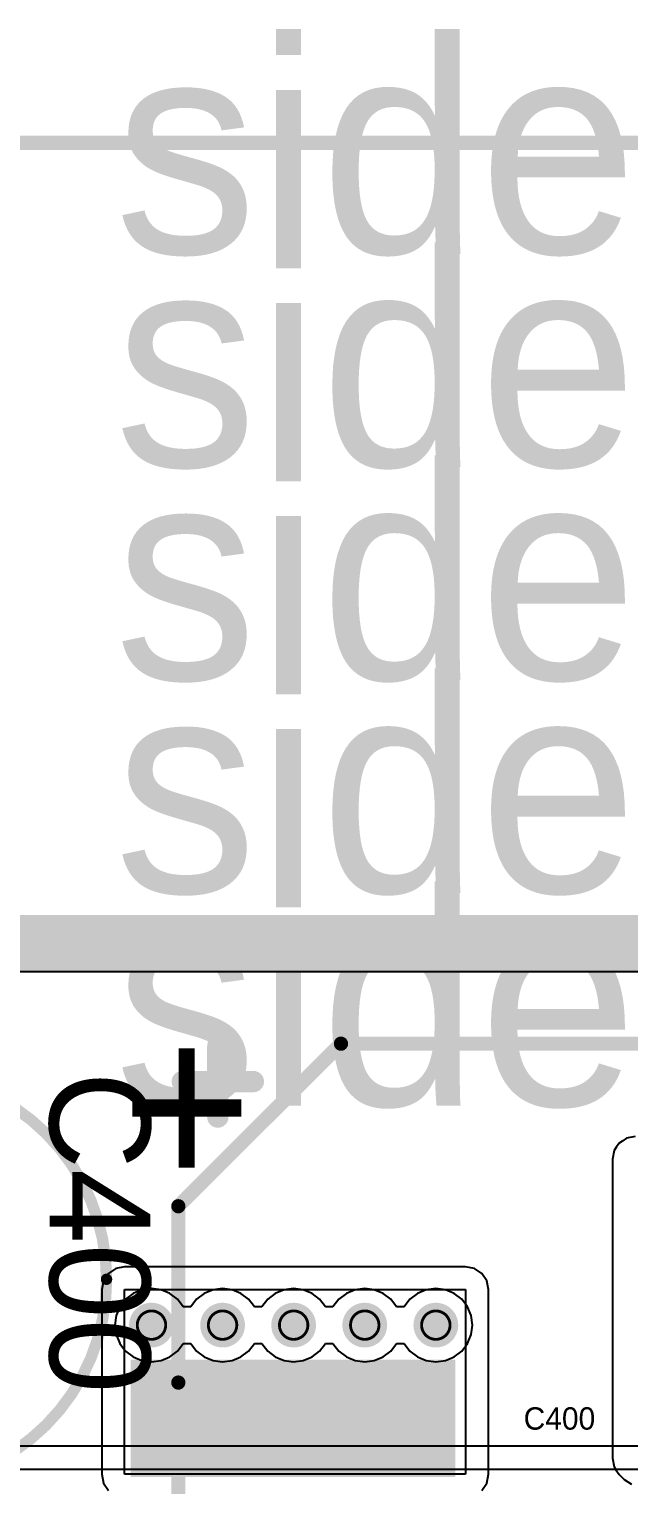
# Model space of a CAD drawing. Header units: millimetres. Extents: x 5 to 399, y 5 to 287.
# Drawn here: x 174.15 to 184.86, y 172.67 to 198.7 of the extents above; entities that cross this region are included whole.
import ezdxf

# ---------------------------------------------------------------- set-up
doc = ezdxf.new("R2010")
doc.units = ezdxf.units.MM
for name, color, linetype in [('BottomLayer', 5, 'Continuous'), ('DrillDrawing', 1, 'Continuous'), ('DrillGuide', 244, 'Continuous'), ('KeepOutLayer', 6, 'Continuous'), ('Mechanical2', 216, 'Continuous'), ('Mechanical3', 76, 'Continuous'), ('Mechanical4', 56, 'Continuous'), ('Mechanical7', 56, 'Continuous'), ('MidLayer1', 16, 'Continuous'), ('MidLayer2', 76, 'Continuous'), ('MultiLayer', 9, 'Continuous'), ('TopLayer', 1, 'Continuous'), ('TopOverlay', 2, 'Continuous'), ('TopPaste', 8, 'Continuous'), ('TopSolder', 216, 'Continuous'), ('ViaHoleLayer', 16, 'Continuous')]:
    doc.layers.add(name, color=color, linetype=linetype)

# ---------------------------------------------------------------- blocks, each defined once
blk = doc.blocks.new('SMD_CAP_PANASONIC_H13_72')
at = {"layer": 'TopLayer'}
for points in [[(-7.7, -1), (-2, -1), (-7.7, 1), (-2, 1)], [(2, -1), (7.7, -1), (2, 1), (7.7, 1)]]:
    blk.add_solid(points, dxfattribs=at)
at = {"layer": 'TopOverlay'}
for points, const_width in [([(-6.833, 6.7), (-6.833, -6.7)], 0.254), ([(4.044, 6.7), (-6.833, 6.7)], 0.254), ([(6.9, 3.844), (4.044, 6.7)], 0.254), ([(6.9, 3.844), (6.9, -0.64)], 0.254), ([(6.9, -0.64), (6.9, -3.793)], 0.254), ([(6.9, -3.793), (3.993, -6.7)], 0.254), ([(6.194, -5.387), (6.194, -6.657)], 0.381), ([(6.829, -6.022), (5.559, -6.022)], 0.381), ([(3.993, -6.7), (-6.833, -6.7)], 0.254)]:
    blk.add_lwpolyline(points, dxfattribs=dict(at, const_width=const_width))
for points, const_width in [([(-6.896, 6.7, 1), (-6.769, 6.7, 1)], 0.127), ([(-6.896, 6.7, 1), (-6.769, 6.7, 1)], 0.127), ([(3.981, 6.7, 1), (4.108, 6.7, 1)], 0.127), ([(3.981, 6.7, 1), (4.108, 6.7, 1)], 0.127), ([(6.836, 3.844, 1), (6.963, 3.844, 1)], 0.127), ([(6.836, 3.844, 1), (6.963, 3.844, 1)], 0.127), ([(6.836, -0.64, 1), (6.963, -0.64, 1)], 0.127), ([(6.836, -0.64, 1), (6.963, -0.64, 1)], 0.127), ([(6.836, -3.793, 1), (6.963, -3.793, 1)], 0.127), ([(6.836, -3.793, 1), (6.963, -3.793, 1)], 0.127), ([(6.099, -5.387, 1), (6.289, -5.387, 1)], 0.191), ([(5.464, -6.022, 1), (5.654, -6.022, 1)], 0.191), ([(6.734, -6.022, 1), (6.924, -6.022, 1)], 0.191), ([(6.099, -6.657, 1), (6.289, -6.657, 1)], 0.191), ([(-6.896, -6.7, 1), (-6.769, -6.7, 1)], 0.127), ([(-6.896, -6.7, 1), (-6.769, -6.7, 1)], 0.127), ([(3.93, -6.7, 1), (4.057, -6.7, 1)], 0.127), ([(3.93, -6.7, 1), (4.057, -6.7, 1)], 0.127)]:
    blk.add_lwpolyline(points, format="xyb", close=True, dxfattribs=dict(at, const_width=const_width))
at = {"layer": 'TopPaste'}
for points in [[(-7.7, -1), (-2, -1), (-7.7, 1), (-2, 1)], [(2, -1), (7.7, -1), (2, 1), (7.7, 1)]]:
    blk.add_solid(points, dxfattribs=at)
at = {"layer": 'TopSolder'}
for points in [[(-7.75, -1.05), (-1.95, -1.05), (-7.75, 1.05), (-1.95, 1.05)], [(1.95, -1.05), (7.75, -1.05), (1.95, 1.05), (7.75, 1.05)]]:
    blk.add_solid(points, dxfattribs=at)
at = {"layer": 'Mechanical7'}
blk.add_text('C400', height=1.8, rotation=90, dxfattribs=at).set_placement((9.2, -6.2))
blk.add_text('+', height=3, dxfattribs=at).set_placement((5.579, -7.002))

msp = doc.modelspace()

# ---------------------------------------------------------------- linework, layer by layer
at = {"layer": 'BottomLayer'}
for p, q in [((172.712, 181.852), (205.712, 181.852)), ((175.869, 175.993), (175.765, 175.857)), ((176.005, 176.097), (175.869, 175.993)), ((176.163, 176.162), (176.005, 176.097)), ((176.333, 176.185), (176.163, 176.162)), ((176.503, 176.162), (176.333, 176.185)), ((176.661, 176.097), (176.503, 176.162)), ((176.797, 175.993), (176.661, 176.097)), ((176.901, 175.857), (176.797, 175.993)), ((177.139, 175.993), (177.035, 175.857)), ((177.275, 176.097), (177.139, 175.993)), ((177.433, 176.162), (177.275, 176.097)), ((177.603, 176.185), (177.433, 176.162)), ((177.773, 176.162), (177.603, 176.185)), ((177.931, 176.097), (177.773, 176.162)), ((178.067, 175.993), (177.931, 176.097)), ((178.171, 175.857), (178.067, 175.993)), ((178.409, 175.993), (178.305, 175.857)), ((178.545, 176.097), (178.409, 175.993)), ((178.703, 176.162), (178.545, 176.097)), ((178.873, 176.185), (178.703, 176.162)), ((179.043, 176.162), (178.873, 176.185)), ((179.201, 176.097), (179.043, 176.162)), ((179.337, 175.993), (179.201, 176.097)), ((179.441, 175.857), (179.337, 175.993)), ((179.679, 175.993), (179.575, 175.857)), ((179.815, 176.097), (179.679, 175.993)), ((179.973, 176.162), (179.815, 176.097)), ((180.143, 176.185), (179.973, 176.162)), ((180.313, 176.162), (180.143, 176.185)), ((180.471, 176.097), (180.313, 176.162)), ((180.607, 175.993), (180.471, 176.097)), ((180.711, 175.857), (180.607, 175.993)), ((180.949, 175.993), (180.845, 175.857)), ((181.085, 176.097), (180.949, 175.993)), ((181.243, 176.162), (181.085, 176.097)), ((181.413, 176.185), (181.243, 176.162)), ((181.583, 176.162), (181.413, 176.185)), ((181.741, 176.097), (181.583, 176.162)), ((181.877, 175.993), (181.741, 176.097)), ((181.981, 175.857), (181.877, 175.993)), ((175.765, 175.857), (175.7, 175.699)), ((177.035, 175.857), (176.901, 175.857)), ((178.305, 175.857), (178.171, 175.857)), ((179.575, 175.857), (179.441, 175.857)), ((180.845, 175.857), (180.711, 175.857)), ((182.046, 175.699), (181.981, 175.857)), ((175.7, 175.699), (175.677, 175.529)), ((175.677, 175.529), (175.7, 175.36)), ((182.069, 175.529), (182.046, 175.699)), ((182.046, 175.36), (182.069, 175.529)), ((175.7, 175.36), (175.765, 175.201)), ((175.765, 175.201), (175.869, 175.066)), ((176.797, 175.066), (176.901, 175.201)), ((176.901, 175.201), (177.035, 175.201)), ((177.035, 175.201), (177.139, 175.066)), ((178.067, 175.066), (178.171, 175.201)), ((178.171, 175.201), (178.305, 175.201)), ((178.305, 175.201), (178.409, 175.066)), ((179.337, 175.066), (179.441, 175.201)), ((179.441, 175.201), (179.575, 175.201)), ((179.575, 175.201), (179.679, 175.066)), ((180.607, 175.066), (180.711, 175.201)), ((180.711, 175.201), (180.845, 175.201)), ((180.845, 175.201), (180.949, 175.066)), ((181.877, 175.066), (181.981, 175.201)), ((181.981, 175.201), (182.046, 175.36)), ((175.869, 175.066), (176.005, 174.961)), ((176.005, 174.961), (176.163, 174.896)), ((176.503, 174.896), (176.661, 174.961)), ((176.661, 174.961), (176.797, 175.066)), ((177.139, 175.066), (177.275, 174.961)), ((177.275, 174.961), (177.433, 174.896)), ((177.773, 174.896), (177.931, 174.961)), ((177.931, 174.961), (178.067, 175.066)), ((178.409, 175.066), (178.545, 174.961)), ((178.545, 174.961), (178.703, 174.896)), ((179.043, 174.896), (179.201, 174.961)), ((179.201, 174.961), (179.337, 175.066)), ((179.679, 175.066), (179.815, 174.961)), ((179.815, 174.961), (179.973, 174.896)), ((180.313, 174.896), (180.471, 174.961)), ((180.471, 174.961), (180.607, 175.066)), ((180.949, 175.066), (181.085, 174.961)), ((181.085, 174.961), (181.243, 174.896)), ((181.583, 174.896), (181.741, 174.961)), ((181.741, 174.961), (181.877, 175.066)), ((176.163, 174.896), (176.333, 174.874)), ((176.333, 174.874), (176.503, 174.896)), ((177.433, 174.896), (177.603, 174.874)), ((177.603, 174.874), (177.773, 174.896)), ((178.703, 174.896), (178.873, 174.874)), ((178.873, 174.874), (179.043, 174.896)), ((179.973, 174.896), (180.143, 174.874)), ((180.143, 174.874), (180.313, 174.896)), ((181.243, 174.896), (181.413, 174.874)), ((181.413, 174.874), (181.583, 174.896))]:
    msp.add_line(p, q, dxfattribs=at)
at = {"layer": 'BottomLayer', "const_width": 0.4}
for points in [[(176.133, 175.529, 1), (176.533, 175.529, 1)], [(177.403, 175.529, 1), (177.803, 175.529, 1)], [(178.673, 175.529, 1), (179.073, 175.529, 1)], [(179.943, 175.529, 1), (180.343, 175.529, 1)], [(181.213, 175.529, 1), (181.613, 175.529, 1)]]:
    msp.add_lwpolyline(points, format="xyb", close=True, dxfattribs=at)
at = {"layer": 'DrillDrawing'}
for points, const_width in [([(176.587, 175.529, 1), (176.079, 175.529, 1)], 0.0508), ([(177.857, 175.529, 1), (177.349, 175.529, 1)], 0.0508), ([(179.127, 175.529, 1), (178.619, 175.529, 1)], 0.0508), ([(180.397, 175.529, 1), (179.889, 175.529, 1)], 0.0508), ([(181.667, 175.529, 1), (181.159, 175.529, 1)], 0.0508), ([(176.066, 175.529, 1), (176.092, 175.529, 1)], 0.0254), ([(176.574, 175.529, 1), (176.6, 175.529, 1)], 0.0254), ([(177.336, 175.529, 1), (177.362, 175.529, 1)], 0.0254), ([(177.844, 175.529, 1), (177.87, 175.529, 1)], 0.0254), ([(178.606, 175.529, 1), (178.632, 175.529, 1)], 0.0254), ([(179.114, 175.529, 1), (179.14, 175.529, 1)], 0.0254), ([(179.876, 175.529, 1), (179.902, 175.529, 1)], 0.0254), ([(180.384, 175.529, 1), (180.41, 175.529, 1)], 0.0254), ([(181.146, 175.529, 1), (181.172, 175.529, 1)], 0.0254), ([(181.654, 175.529, 1), (181.68, 175.529, 1)], 0.0254)]:
    msp.add_lwpolyline(points, format="xyb", close=True, dxfattribs=dict(at, const_width=const_width))
at = {"layer": 'DrillGuide', "const_width": 0.2}
for points in [[(176.233, 175.529, 1), (176.433, 175.529, 1)], [(177.503, 175.529, 1), (177.703, 175.529, 1)], [(178.773, 175.529, 1), (178.973, 175.529, 1)], [(180.043, 175.529, 1), (180.243, 175.529, 1)], [(181.313, 175.529, 1), (181.513, 175.529, 1)]]:
    msp.add_lwpolyline(points, format="xyb", close=True, dxfattribs=at)
at = {"layer": 'KeepOutLayer', "const_width": 1}
msp.add_lwpolyline([(172.712, 182.362), (205.712, 182.362)], dxfattribs=at)
at = {"layer": 'Mechanical2', "const_width": 0.254}
msp.add_lwpolyline([(172.712, 182.362), (205.712, 182.362)], dxfattribs=at)
at = {"layer": 'Mechanical3', "const_width": 0.254}
msp.add_lwpolyline([(170.712, 196.67), (189.212, 196.67)], dxfattribs=at)
at = {"layer": 'MidLayer1'}
for p, q in [((172.712, 181.852), (205.712, 181.852)), ((184.819, 178.871), (184.753, 178.826)), ((184.975, 178.902), (184.819, 178.871)), ((184.819, 178.871), (184.819, 178.871)), ((184.819, 178.871), (184.819, 178.871)), ((184.598, 178.65), (184.567, 178.494)), ((184.643, 178.717), (184.598, 178.65)), ((184.598, 178.65), (184.598, 178.65)), ((184.598, 178.65), (184.598, 178.65)), ((184.687, 178.782), (184.643, 178.717)), ((184.753, 178.826), (184.687, 178.782)), ((184.687, 178.782), (184.687, 178.782)), ((184.687, 178.782), (184.687, 178.782)), ((184.567, 178.494), (184.567, 173.15)), ((175.869, 175.993), (175.765, 175.857)), ((176.005, 176.097), (175.869, 175.993)), ((176.163, 176.162), (176.005, 176.097)), ((176.333, 176.185), (176.163, 176.162)), ((176.503, 176.162), (176.333, 176.185)), ((176.661, 176.097), (176.503, 176.162)), ((176.797, 175.993), (176.661, 176.097)), ((176.901, 175.857), (176.797, 175.993)), ((177.139, 175.993), (177.035, 175.857)), ((177.275, 176.097), (177.139, 175.993)), ((177.433, 176.162), (177.275, 176.097)), ((177.603, 176.185), (177.433, 176.162)), ((177.773, 176.162), (177.603, 176.185)), ((177.931, 176.097), (177.773, 176.162)), ((178.067, 175.993), (177.931, 176.097)), ((178.171, 175.857), (178.067, 175.993)), ((178.409, 175.993), (178.305, 175.857)), ((178.545, 176.097), (178.409, 175.993)), ((178.703, 176.162), (178.545, 176.097)), ((178.873, 176.185), (178.703, 176.162)), ((179.043, 176.162), (178.873, 176.185)), ((179.201, 176.097), (179.043, 176.162)), ((179.337, 175.993), (179.201, 176.097)), ((179.441, 175.857), (179.337, 175.993)), ((179.679, 175.993), (179.575, 175.857)), ((179.815, 176.097), (179.679, 175.993)), ((179.973, 176.162), (179.815, 176.097)), ((180.143, 176.185), (179.973, 176.162)), ((180.313, 176.162), (180.143, 176.185)), ((180.471, 176.097), (180.313, 176.162)), ((180.607, 175.993), (180.471, 176.097)), ((180.711, 175.857), (180.607, 175.993)), ((180.949, 175.993), (180.845, 175.857)), ((181.085, 176.097), (180.949, 175.993)), ((181.243, 176.162), (181.085, 176.097)), ((181.413, 176.185), (181.243, 176.162)), ((181.583, 176.162), (181.413, 176.185)), ((181.741, 176.097), (181.583, 176.162)), ((181.877, 175.993), (181.741, 176.097)), ((181.981, 175.857), (181.877, 175.993)), ((175.765, 175.857), (175.7, 175.699)), ((177.035, 175.857), (176.901, 175.857)), ((178.305, 175.857), (178.171, 175.857)), ((179.575, 175.857), (179.441, 175.857)), ((180.845, 175.857), (180.711, 175.857)), ((182.046, 175.699), (181.981, 175.857)), ((175.7, 175.699), (175.677, 175.529)), ((175.677, 175.529), (175.7, 175.36)), ((182.069, 175.529), (182.046, 175.699)), ((182.046, 175.36), (182.069, 175.529)), ((175.7, 175.36), (175.765, 175.201)), ((175.765, 175.201), (175.869, 175.066)), ((176.797, 175.066), (176.901, 175.201)), ((176.901, 175.201), (177.035, 175.201)), ((177.035, 175.201), (177.139, 175.066)), ((178.067, 175.066), (178.171, 175.201)), ((178.171, 175.201), (178.305, 175.201)), ((178.305, 175.201), (178.409, 175.066)), ((179.337, 175.066), (179.441, 175.201)), ((179.441, 175.201), (179.575, 175.201)), ((179.575, 175.201), (179.679, 175.066)), ((180.607, 175.066), (180.711, 175.201)), ((180.711, 175.201), (180.845, 175.201)), ((180.845, 175.201), (180.949, 175.066)), ((181.877, 175.066), (181.981, 175.201)), ((181.981, 175.201), (182.046, 175.36)), ((175.869, 175.066), (176.005, 174.961)), ((176.005, 174.961), (176.163, 174.896)), ((176.503, 174.896), (176.661, 174.961)), ((176.661, 174.961), (176.797, 175.066)), ((177.139, 175.066), (177.275, 174.961)), ((177.275, 174.961), (177.433, 174.896)), ((177.773, 174.896), (177.931, 174.961)), ((177.931, 174.961), (178.067, 175.066)), ((178.409, 175.066), (178.545, 174.961)), ((178.545, 174.961), (178.703, 174.896)), ((179.043, 174.896), (179.201, 174.961)), ((179.201, 174.961), (179.337, 175.066)), ((179.679, 175.066), (179.815, 174.961)), ((179.815, 174.961), (179.973, 174.896)), ((180.313, 174.896), (180.471, 174.961)), ((180.471, 174.961), (180.607, 175.066)), ((180.949, 175.066), (181.085, 174.961)), ((181.085, 174.961), (181.243, 174.896)), ((181.583, 174.896), (181.741, 174.961)), ((181.741, 174.961), (181.877, 175.066)), ((176.163, 174.896), (176.333, 174.874)), ((176.333, 174.874), (176.503, 174.896)), ((177.433, 174.896), (177.603, 174.874)), ((177.603, 174.874), (177.773, 174.896)), ((178.703, 174.896), (178.873, 174.874)), ((178.873, 174.874), (179.043, 174.896)), ((179.973, 174.896), (180.143, 174.874)), ((180.143, 174.874), (180.313, 174.896)), ((181.243, 174.896), (181.413, 174.874)), ((181.413, 174.874), (181.583, 174.896)), ((184.567, 173.15), (184.598, 172.994)), ((184.598, 172.994), (184.631, 172.944)), ((184.631, 172.944), (184.687, 172.861)), ((184.687, 172.861), (184.687, 172.861)), ((184.687, 172.861), (184.776, 172.771)), ((184.776, 172.771), (184.776, 172.771)), ((184.776, 172.771), (184.909, 172.683))]:
    msp.add_line(p, q, dxfattribs=at)
at = {"layer": 'MidLayer1', "const_width": 0.4}
for points in [[(176.133, 175.529, 1), (176.533, 175.529, 1)], [(177.403, 175.529, 1), (177.803, 175.529, 1)], [(178.673, 175.529, 1), (179.073, 175.529, 1)], [(179.943, 175.529, 1), (180.343, 175.529, 1)], [(181.213, 175.529, 1), (181.613, 175.529, 1)]]:
    msp.add_lwpolyline(points, format="xyb", close=True, dxfattribs=at)
at = {"layer": 'MidLayer2'}
for p, q in [((172.712, 181.852), (201.212, 181.852)), ((196.733, 173.362), (170.712, 173.362)), ((171.12, 172.954), (196.325, 172.954))]:
    msp.add_line(p, q, dxfattribs=at)
at = {"layer": 'MidLayer2', "const_width": 0.4}
for points in [[(176.133, 175.529, 1), (176.533, 175.529, 1)], [(177.403, 175.529, 1), (177.803, 175.529, 1)], [(178.673, 175.529, 1), (179.073, 175.529, 1)], [(179.943, 175.529, 1), (180.343, 175.529, 1)], [(181.213, 175.529, 1), (181.613, 175.529, 1)]]:
    msp.add_lwpolyline(points, format="xyb", close=True, dxfattribs=at)
at = {"layer": 'MultiLayer', "const_width": 0.4}
for points in [[(176.133, 175.529, 1), (176.533, 175.529, 1)], [(177.403, 175.529, 1), (177.803, 175.529, 1)], [(178.673, 175.529, 1), (179.073, 175.529, 1)], [(179.943, 175.529, 1), (180.343, 175.529, 1)], [(181.213, 175.529, 1), (181.613, 175.529, 1)]]:
    msp.add_lwpolyline(points, format="xyb", close=True, dxfattribs=at)
at = {"layer": 'TopLayer'}
for p, q in [((172.712, 181.852), (205.712, 181.852)), ((175.694, 176.541), (175.562, 176.453)), ((175.85, 176.572), (175.694, 176.541)), ((181.946, 176.572), (175.85, 176.572)), ((182.102, 176.541), (181.946, 176.572)), ((182.235, 176.453), (182.102, 176.541)), ((175.474, 176.32), (175.443, 176.164)), ((175.562, 176.453), (175.474, 176.32)), ((182.323, 176.32), (182.235, 176.453)), ((182.354, 176.164), (182.323, 176.32)), ((175.443, 176.164), (175.443, 172.862)), ((175.85, 176.164), (181.946, 176.164)), ((175.85, 172.862), (175.85, 176.164)), ((181.946, 176.164), (181.946, 172.862)), ((182.354, 172.862), (182.354, 176.164)), ((175.443, 172.862), (175.474, 172.706)), ((181.946, 172.862), (175.85, 172.862)), ((182.323, 172.706), (182.354, 172.862)), ((175.474, 172.706), (175.562, 172.573)), ((182.235, 172.573), (182.323, 172.706))]:
    msp.add_line(p, q, dxfattribs=at)
at = {"layer": 'TopLayer', "const_width": 0.4}
for points in [[(176.133, 175.529, 1), (176.533, 175.529, 1)], [(177.403, 175.529, 1), (177.803, 175.529, 1)], [(178.673, 175.529, 1), (179.073, 175.529, 1)], [(179.943, 175.529, 1), (180.343, 175.529, 1)], [(181.213, 175.529, 1), (181.613, 175.529, 1)]]:
    msp.add_lwpolyline(points, format="xyb", close=True, dxfattribs=at)
at = {"layer": 'TopOverlay'}
for points, const_width in [([(175.53, 176.349, 1), (168.159, 176.349, 1)], 0.203), ([(175.479, 176.349, 1), (175.58, 176.349, 1)], 0.102)]:
    msp.add_lwpolyline(points, format="xyb", close=True, dxfattribs=dict(at, const_width=const_width))
at = {"layer": 'ViaHoleLayer', "const_width": 0.2}
for points in [[(176.233, 175.529, 1), (176.433, 175.529, 1)], [(177.503, 175.529, 1), (177.703, 175.529, 1)], [(178.773, 175.529, 1), (178.973, 175.529, 1)], [(180.043, 175.529, 1), (180.243, 175.529, 1)], [(181.313, 175.529, 1), (181.513, 175.529, 1)]]:
    msp.add_lwpolyline(points, format="xyb", close=True, dxfattribs=at)

# ---------------------------------------------------------------- block references
at = {"rotation": 180}
msp.add_blockref('SMD_CAP_PANASONIC_H13_72', (183.712, 173.862), dxfattribs=at)

# ---------------------------------------------------------------- texts
at = {"layer": 'Mechanical4'}
for p in [(158.115, 194.691), (158.115, 190.881), (158.115, 187.071), (158.115, 183.261), (158.115, 179.451)]:
    msp.add_text('Bottom side', height=3.81, dxfattribs=at).set_placement(p)
at = {"layer": 'TopOverlay'}
msp.add_text('C400', height=0.4, dxfattribs=at).set_placement((182.982, 173.66))

doc.saveas('drawing.dxf')
